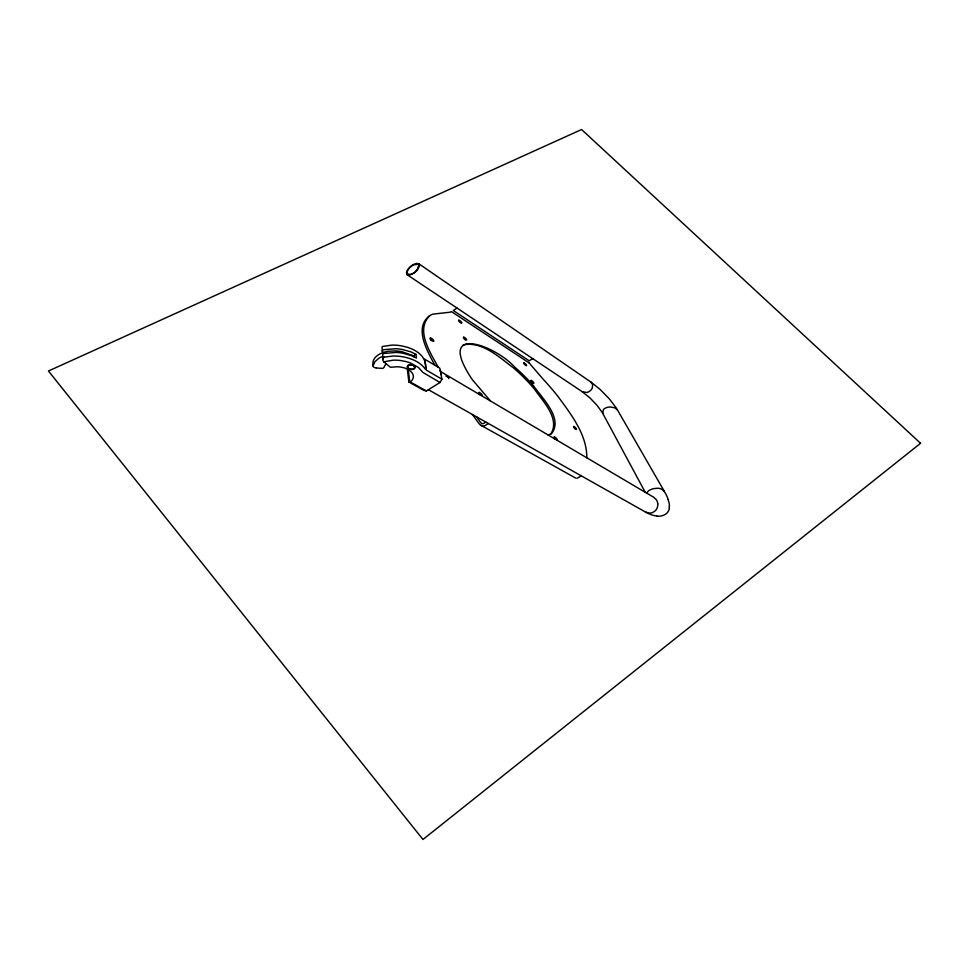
<?xml version="1.0" encoding="UTF-8"?>
<svg xmlns="http://www.w3.org/2000/svg" width="969" height="969" viewBox="0 0 969 969"><rect width="100%" height="100%" fill="white"/><g stroke="black" fill="none" stroke-linecap="round" stroke-linejoin="round"><path stroke-width="1.45" d="M669.385 506.06L669.361 506.872M586.839 457.816C586.887 434.5 571.31 414.671 558.168 396.684A295.036 247.168 10.9 0 0 543.137 379.182L529.086 362.878A2.241 1.684 21.7 0 1 528.783 362.333M669.325 507.259L669.204 508.192M461.765 322.859L461.099 322.943A2.737 2.035 18.2 0 1 460.42 322.58M433.761 341.04L432.792 341.149A3.064 2.301 17 0 1 432.077 340.797A5.16 3.876 17 0 1 429.97 338.605L430.527 337.83M526.53 365.519L526.191 365.555A2.023 1.514 21.5 0 1 525.561 365.24A4.821 3.622 21.6 0 1 523.744 363.314L524.035 362.806M533.786 383.13L533.277 383.191A1.95 1.478 22.2 0 1 532.768 382.925L532.562 382.791M409.1 382.077L409.075 381.616A2.265 1.756 16.1 0 1 409.596 381.689M646.795 493.197L647.716 491.671A12.028 9.339 30.6 0 1 649.86 490.035L651.701 489.212A18.363 14.256 31 0 1 656.037 488.388C663.39 487.019 666.321 494.19 668.247 499.774M407.343 270.242L406.411 272.883L407.198 274.772L582.49 391.888L590.085 398.041L597.122 405.43L602.355 412.661L645.233 492.264M409.1 382.077A4.833 3.731 16.2 0 0 409.79 382.513L423.877 390.398L426.421 390.943L440.023 382.513L441.937 379.194L439.756 368.111L424.592 359.124L426.396 370.134L441.937 379.194M408.252 365.265C411.183 362.709 418.935 367.893 412.746 369.468A6.286 4.821 16.1 0 1 411.159 369.516L408.094 368.426A2.422 1.865 16 0 1 407.404 367.542L407.259 367.057A2.846 2.192 16 0 1 408.252 365.265M423.574 372.859L440.023 382.513M550.852 433.967C560.433 418.62 542.592 401.045 534.258 388.872A175.425 142.128 16 0 0 513.534 367.954C499.217 357.282 482.465 341.161 463.23 344.831M529.086 362.878L451.457 311.606A13.796 10.138 17.2 0 1 450.04 312.212L432.973 314.126A17.03 12.706 17.3 0 0 429.8 315.628C415.011 330.029 430.587 352.898 438.206 367.19M429.8 315.64C413.278 327.801 427.644 351.529 434.827 365.192M457.065 308.069L453.31 310.48L529.183 360.783L532.72 358.627M382.585 356.471A22.662 17.478 15.2 0 0 378.891 358.239L374.906 361.74L373.101 365.785C371.321 358.772 378.116 353.891 384.003 352.268A28.61 22.069 15.4 0 1 388.508 351.262L395.013 350.911A35.792 27.701 15.5 0 1 401.723 351.614L413.654 355.841L415.919 354.351L416.452 358.082L411.268 355.55L402.947 353.249A43.581 33.879 15.6 0 0 396.285 352.425L383.966 353.455A2.592 1.974 14.7 0 0 382.767 354.109L382.743 359.293A4.566 3.501 14.9 0 1 382.755 358.869A3.731 2.846 14.8 0 1 382.876 358.312M485.893 422.096L483.64 423.453A1.793 1.405 20.4 0 1 481.944 423.514M488.437 423.538L485.057 425.548A3.694 2.895 20.4 0 1 481.048 425.355L575.792 478.141M581.327 475.888L577.803 477.862A5.596 4.409 26.3 0 1 576.979 478.177M526.47 365.567L526.494 365.555A3.513 2.641 21.4 0 0 523.975 362.951M413.266 264.585L416.319 263.411L418.741 263.713L591.199 382.258L599.932 389.272L609.319 398.84L616.563 408.397L664.334 491.344M413.521 264.876L418.16 264.258A1.999 1.429 15.9 0 1 418.778 265.3L417.3 269.382A24.673 17.721 15.1 0 1 415.689 271.187C413.739 274.954 404.255 276.117 407.901 270.133A21.899 15.879 16.4 0 1 413.533 264.9M382.743 346.381L391.985 345.109A39.584 30.584 15.5 0 1 401.045 345.788L406.932 347.168A32.752 25.218 15.5 0 1 411.038 348.658C419.613 352.098 427.026 358.7 425.391 369.225C420.158 361.728 410.917 358.227 402.22 356.689A41.461 32.268 15.6 0 0 392.905 356.035L384.196 357.137M382.755 359.463A5.875 4.494 14.9 0 0 383.385 361.219L383.748 361.825L393.148 360.177A36.834 28.67 15.6 0 1 400.585 360.504L406.423 361.655A30.257 23.474 15.6 0 1 410.517 363.012L418.475 367.481L422.738 372.241M410.565 364.792L411.74 364.889M376.129 367.966L382.04 368.39A3.525 2.713 14.6 0 0 383.167 368.123L384.099 367.324A9.436 7.268 15.2 0 1 386.256 364.065M657.043 516.041L656.812 516.017A18.241 14.172 30.6 0 1 654.511 515.653L651.786 514.902A29.433 22.759 30.4 0 1 645.415 511.983L428.419 389.708M531.169 380.308L530.855 380.878A4.93 3.731 22.2 0 0 532.587 382.755M458.931 320.109L458.579 320.642A4.906 3.634 18.2 0 0 460.457 322.544M479.183 392.3L478.625 393.087A3.428 2.641 19.9 0 0 478.977 393.789M463.751 337.103L463.352 337.697A4.954 3.706 18.6 0 0 465.229 339.647M573.818 426.396L573.491 427.014A5.111 3.924 25.1 0 0 575.247 429.013L575.538 429.267A1.453 1.114 25.1 0 0 576.071 429.509L576.446 429.364A3.634 2.798 24.9 0 0 573.757 426.578M426.421 390.943L409.826 381.738M554.425 436.789L553.989 437.528A5.632 4.373 24.5 0 0 555.08 439.078M409.717 381.713L408.252 369.649M645.402 512.007L648.818 513.037A9.193 7.183 30.5 0 0 652.161 512.637L653.675 511.959A13.239 10.32 30.3 0 0 657.781 503.965M415.919 354.351L410.783 351.82L402.535 349.53A42.915 33.273 15.5 0 0 395.933 348.707L383.736 349.7A2.568 1.962 14.7 0 0 382.549 350.354L382.271 351.117A1.926 1.466 14.7 0 0 382.852 352.147L383.215 352.498M440.411 371.442L653.942 497.4L656.231 499.641A9.363 7.292 30.5 0 1 657.624 502.729L657.818 503.965M465.193 339.695L465.302 339.768A2.653 1.986 18.5 0 0 465.895 340.083L466.695 339.974A3.731 2.798 18.4 0 0 463.703 337.26M407.198 274.772L410.359 274.881L414.829 272.446A27.059 19.428 15 0 0 417.845 269.346L419.468 265.918L418.741 263.713M582.345 391.791L586.911 392.433A8.66 6.492 24.3 0 0 589.079 391.549L590.375 390.604A13.372 10.017 24.1 0 0 592.253 388.109L592.701 384.693L590.981 382.113M383.748 361.825L390.192 367.057A4.421 3.391 15.1 0 0 391.258 367.251L396.696 366.767A20.773 16.11 15.6 0 1 402.038 367.348C407.38 368.147 416.149 373.138 412.564 379.545A10.744 8.285 15.7 0 1 410.105 381.786M490.496 400.984L472.69 380.127A119.72 88.022 23 0 1 470.11 376.323C437.394 324.869 493.887 344.189 514.805 367.19A177.799 144.078 16 0 1 533.653 385.916C541.974 398.089 563.437 418.39 551.603 433.579A11.168 8.66 23.6 0 1 547.764 434.766M472.375 414.49L478.831 423.332A6.141 4.809 20.5 0 0 480.854 425.282M476.542 416.827L480.503 422.339A2.968 2.326 20.4 0 0 481.52 423.308M441.246 371.939L440.18 370.315M617.568 410.069L614.746 407.804L610.228 406.98A13.045 9.86 26.3 0 0 606.521 407.622L604.971 408.337A8.406 6.347 26.1 0 0 603.287 409.717L602.815 413.46M413.654 355.793L413.775 356.677M407.392 369.564L408.821 381.738M382.028 346.878L382.271 351.117M407.38 270.266A24.613 17.854 16.5 0 1 413.291 264.598M668.21 499.774A26.381 20.591 30.3 0 1 669.446 506.012M669.47 508.289A15.068 11.725 30.8 0 1 657.176 516.174M376.069 367.76A2.798 2.156 14.3 0 1 372.859 366.028M383.591 357.379A2.532 1.938 14.8 0 1 384.172 357.101M440.653 372.605A8.455 6.492 17.2 0 1 441.004 374.555M445.825 376.093A1.575 1.211 18 0 1 446.418 376.02M446.806 376.251A2.204 1.696 18 0 1 448.744 378.588M430.587 339.525A6.165 4.651 16.7 0 1 431.617 340.482M479.11 393.971A5.826 4.506 19.6 0 1 479.788 394.565M430.478 338.036A3.949 2.98 16.8 0 1 433.664 340.991M479.619 394.565A6.08 4.688 20 0 1 478.977 393.802M479.134 392.542A3.779 2.919 19.8 0 1 482.271 395.74M531.121 380.478A3.561 2.701 22 0 1 533.701 383.094M458.882 320.254A3.719 2.762 18 0 1 461.656 322.822M554.377 436.958A3.803 2.955 24.3 0 1 557.175 440.047M448.32 377.377L448.32 377.353A1.478 1.126 18 0 0 447.775 376.711L447.315 376.82A1.405 1.078 18 0 0 447.787 377.353L448.308 377.462M414.829 367.263L414.078 368.523A3.84 2.943 16.1 0 1 412.637 369.068L412.382 369.116A5.051 3.876 16.1 0 1 410.02 368.91L408.87 368.438A2.519 1.926 16 0 1 407.513 366.815L408.954 365.095A4.603 3.537 16.1 0 1 413.024 365.265L414.829 367.263M920.55 443.293L422.968 839.481L48.45 371.006L581.582 129.519L920.55 443.293"/></g></svg>
